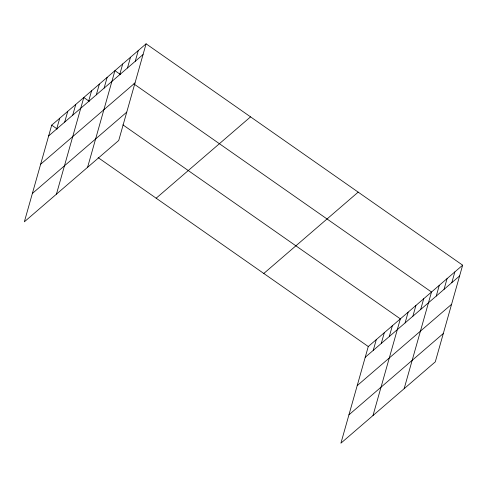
<?xml version="1.0" encoding="UTF-8"?>
<svg xmlns="http://www.w3.org/2000/svg" width="487" height="487" viewBox="0 0 487 487"><rect width="100%" height="100%" fill="white"/><g stroke="black" fill="none" stroke-linecap="round" stroke-linejoin="round"><path stroke-width="0.73" d="M146.088 43.818L51.701 125.153L24.35 221.816L118.731 140.475L146.088 43.818L462.65 265.184L435.299 361.847L340.912 443.182L368.269 346.525L462.65 265.184M56.681 128.994L59.724 118.244M64.704 122.085L67.748 111.328M72.727 115.169L75.771 104.413M56.437 194.161L83.794 97.497L89.291 101.345M88.537 101.546L91.58 90.789M96.323 94.831L99.366 84.081M104.108 88.123L107.152 77.366M87.587 167.321L114.938 70.658L120.435 74.505M119.68 74.7L122.724 63.949M127.466 67.991L130.51 57.235M135.252 61.283L138.296 50.526M373.249 350.366L376.293 339.609M381.266 343.451L384.31 332.694M389.29 336.535L392.333 325.785M373.005 415.527L400.357 318.869L122.888 124.842M405.099 322.911L408.143 312.155M412.885 316.203L415.928 305.446M420.677 309.495L423.714 298.738M404.149 388.687L431.506 292.023L133.876 83.904M436.249 296.072L439.292 285.315M444.034 289.363L447.078 278.607M451.82 282.649L454.864 271.892M48.657 135.91L143.044 54.568M40.634 164.259L135.021 82.918M32.373 193.467L126.754 112.126M156.169 198.209L250.549 116.868M263.802 273.469L358.182 192.134M365.226 357.281L459.606 275.94M357.202 385.625L451.583 304.29M348.936 414.833L443.322 333.498M51.701 125.153L57.198 129M98.13 157.624L368.269 346.525"/></g></svg>
